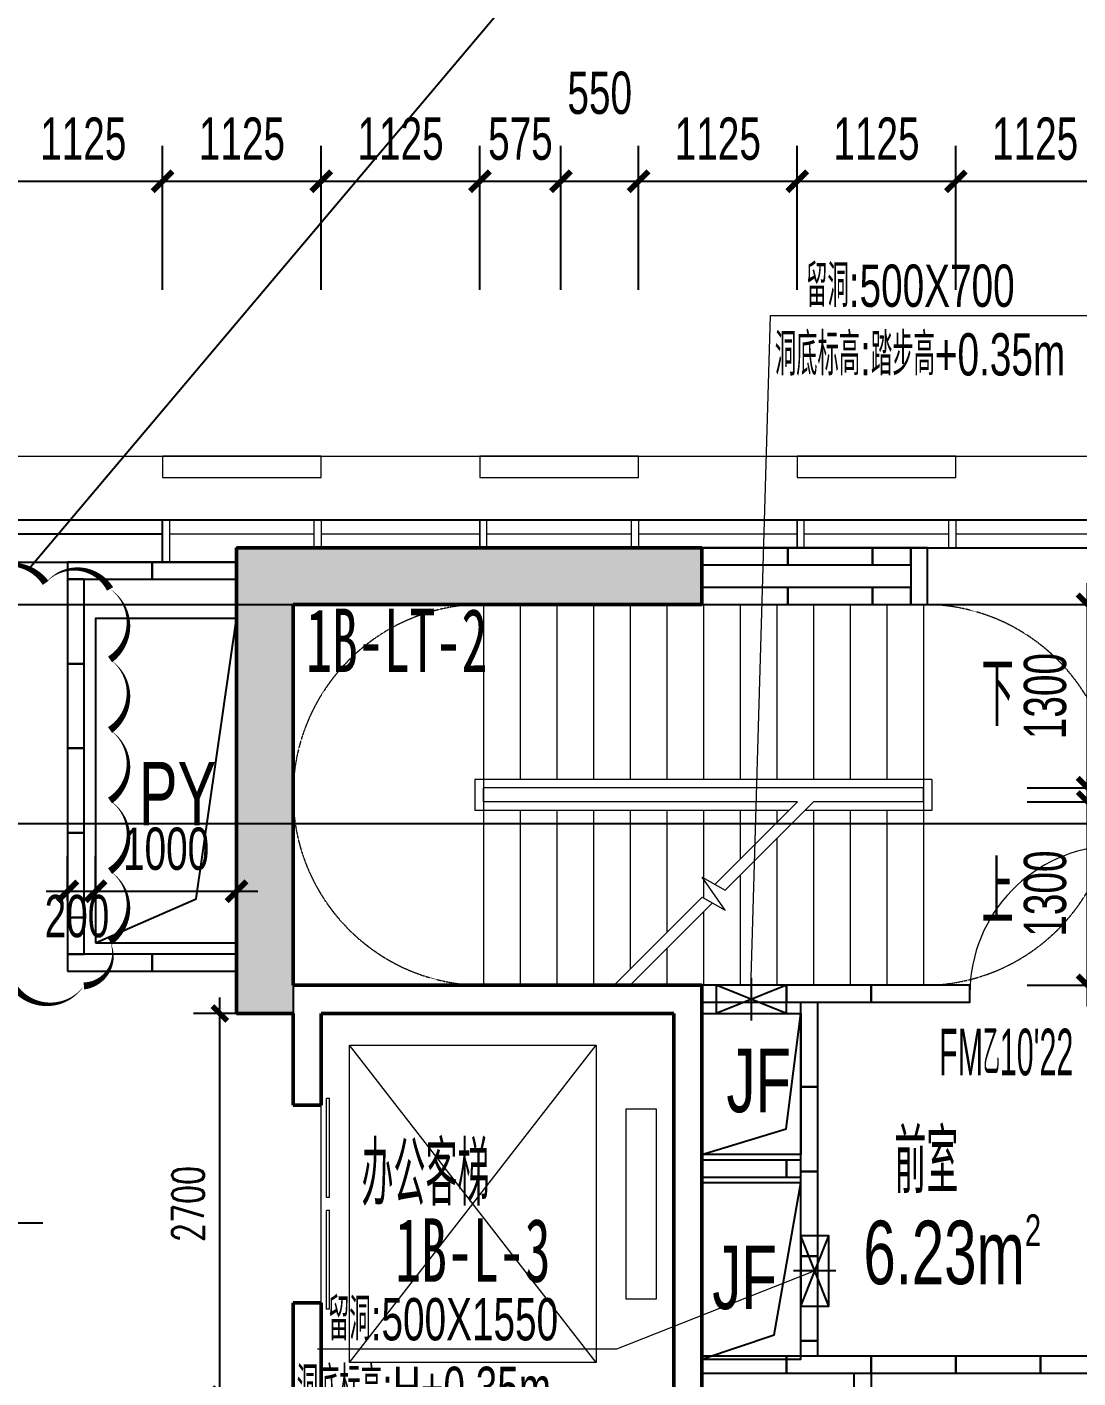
# Model space of a CAD drawing. Header units: millimetres. Extents: x 285006 to 3037698, y -2820855 to 192241.
# Drawn here: x 1227881 to 1235334, y 47582 to 57159 of the extents above; entities that cross this region are included whole.
import ezdxf
from ezdxf.enums import TextEntityAlignment as Align
from ezdxf.xclip import XClip

# ---------------------------------------------------------------- set-up
doc = ezdxf.new("R2010")
doc.units = ezdxf.units.MM
doc.header["$XCLIPFRAME"] = 2
doc.header["$PDMODE"] = 35
doc.header["$PDSIZE"] = -0.1
doc.linetypes.add('CORE-1B-4F$0$DASH', pattern=[0.35, 0.25, -0.1])
for name, color, linetype, lineweight in [('$$$$ALC轻质隔墙', 1, 'Continuous', 25), ('CORE-1B-4F$0$A-DOOR', 142, 'Continuous', 18), ('CORE-1B-4F$0$A-FLOR-STRS', 13, 'Continuous', 18), ('CORE-1B-4F$0$A-FLOR-STRU', 4, 'Continuous', 25), ('CORE-1B-4F$0$A-FLOR-UNDR', 11, 'Continuous', 18), ('CORE-1B-4F$0$A-WALL', 2, 'Continuous', 50), ('DIM-1A1B-电梯尺寸$0$A-ANNO-DIMS', 73, 'Continuous', 18), ('DIM-1B-6F$0$A-ANNO-DIMS', 73, 'Continuous', 18), ('DOOR-1B-IDEN-HXT$0$A-DOOR-FIRE', 142, 'Continuous', 18), ('EXWALL-1B-6F$0$A-FLOR-UNDR', 11, 'Continuous', 18), ('EXWALL-1B-6F$0$A-WALL-GLAZ', 142, 'Continuous', 18), ('EXWALL-1B-6F$0$A-WALL-STON', 31, 'Continuous', 18), ('VERT-IDEN-1B-4F$0$A-ANNO-LEVL', 130, 'Continuous', 25), ('VERT-IDEN-1B-4F$0$A-ANNO-TEXT', 7, 'Continuous', 25), ('VERT-IDEN-1B-4F$0$A-COND-IDEN-TEXT', 11, 'Continuous', 18), ('VERT-IDEN-1B-4F$0$A-EVTR-IDEN', 7, 'Continuous', 25), ('VERT-IDEN-1B-4F$0$A-FLOR-STRS', 13, 'Continuous', 18), ('VERT-IDEN-1B-4F$0$A-ROOM-IDEN', 7, 'Continuous', 25), ('VERT-IDEN-1B-4F$0$mianji', 11, 'Continuous', 18), ('结构留洞-1#AB-6F$0$A-HOLE', 140, 'Continuous', 25)]:
    doc.layers.add(name, color=color, linetype=linetype, lineweight=lineweight)
for name, color, linetype in [('20230731变更修改', 41, 'Continuous'), ('COL-1A1B-4~12$0$S-PUB-COL', 6, 'Continuous'), ('COL-1A1B-4~12$0$S-PUB-COLHATCH', 8, 'Continuous')]:
    doc.layers.add(name, color=color, linetype=linetype)
doc.styles.add('DIM-1A1B-电梯尺寸$0$dim_font', font='simplex.shx', dxfattribs={"width": 0.7})
doc.styles.add('DIM-1B-6F$0$HYGB2014', font='hygbsz.shx', dxfattribs={"width": 0.7, "bigfont": 'hygbhz.shx'})
doc.styles.add('DOOR-1B-IDEN-HXT$0$HYGB2014', font='hygbsz.shx', dxfattribs={"width": 0.7, "bigfont": 'hygbhz.shx'})
doc.styles.add('VERT-IDEN-1B-4F$0$HYGB2014', font='hygbsz.shx', dxfattribs={"width": 0.7, "bigfont": 'hygbhz.shx'})
doc.styles.add('VERT-IDEN-1B-4F$0$HYHT', font='simhei.ttf', dxfattribs={"width": 0.75})
doc.dimstyles.new('DIM-1A1B-电梯尺寸$0$DIMN75', dxfattribs={"dimscale": 0.75, "dimtxt": 300, "dimasz": 100, "dimexe": 250, "dimexo": 300, "dimgap": 0, "dimtad": 0, "dimdec": 0, "dimzin": 0, "dimdsep": 46, "dimtxsty": 'DIM-1A1B-电梯尺寸$0$dim_font', "dimblk": 'DIM-1A1B-电梯尺寸$0$_archtick', "dimcen": 0.09, "dimdle": 150, "dimclrt": 7, "dimazin": 0, "dimtfac": 1, "dimtdec": 0, "dimtix": 1, "dimtmove": 2, "dimatfit": 3, "dimfxl": 1, "dimtvp": 1, "dimtolj": 1, "dimtzin": 0, "dimarcsym": 0})
doc.dimstyles.new('DIM-1B-6F$0$DIMN', dxfattribs={"dimtxt": 300, "dimasz": 100, "dimexe": 250, "dimexo": 300, "dimgap": 0, "dimtad": 0, "dimdec": 0, "dimzin": 0, "dimdsep": 46, "dimtxsty": 'DIM-1B-6F$0$HYGB2014', "dimblk": 'DIM-1B-6F$0$_archtick', "dimcen": 0.09, "dimdle": 150, "dimclrt": 7, "dimazin": 0, "dimtfac": 1, "dimtdec": 0, "dimtix": 1, "dimtmove": 2, "dimatfit": 3, "dimfxl": 1, "dimtvp": 1, "dimtolj": 1, "dimtzin": 0, "dimarcsym": 0})

# ---------------------------------------------------------------- blocks, each defined once
blk = doc.blocks.new('结构留洞-1#AB-6F')
at = {"layer": 'Defpoints'}
blk.add_lwpolyline([(65900, 200), (66100, 200), (66100, 20200), (65900, 20200), (65900, 20900), (66600, 20900), (66600, 20800), (74800, 20800), (74800, 20900), (87300, 20900), (87300, 20800), (91100, 20800), (91100, 20900), (103000, 20900)], dxfattribs=at)
at = {"layer": '结构留洞-1#AB-6F$0$A-HOLE'}
for points in [[(90100, 18100), (91100, 18100), (91100, 20400), (90100, 20400)], [(95100, 16600), (94400, 16600), (94400, 17600), (95100, 17600)], [(94400, 15150), (95100, 15150), (95100, 16400), (94400, 16400)]]:
    blk.add_lwpolyline(points, close=True, dxfattribs=at)
for points in [[(90100, 18100), (90814, 18412), (91100, 20400)], [(94400, 16600), (94997.7, 16782.9), (95100, 17600)], [(94400, 15150), (94911.9, 15322.3), (95100, 16400)]]:
    blk.add_lwpolyline(points, dxfattribs=at)
blk = doc.blocks.new('EXWALL-1B-6F$0$幕墙-1125陶板单元')
blk.add_lwpolyline([(-562.5, 150), (562.5, 150), (562.5, 0), (-562.5, 0)], close=True)
blk = doc.blocks.new('EXWALL-1B-6F$0$幕墙-1125玻璃单元')
blk.add_line((-562.5, 100), (562.5, 100))
for points in [[(-612.5, 0), (-562.5, 0), (-562.5, 200), (-612.5, 200)], [(-562.5, 200), (562.5, 200), (562.5, 0), (-562.5, 0)], [(612.5, 0), (562.5, 0), (562.5, 200), (612.5, 200)]]:
    blk.add_lwpolyline(points, close=True)
blk = doc.blocks.new('EXWALL-1B-6F')
at = {"layer": 'EXWALL-1B-6F$0$A-FLOR-UNDR'}
blk.add_lwpolyline([(98333335, 18769022.1), (98333335, 18769272.1), (98374885, 18769272.1), (98374885, 18768822.1)], dxfattribs=at)
at = {"layer": 'EXWALL-1B-6F$0$A-WALL-GLAZ', "lineweight": -3}
for p, q in [((98333635, 18768822.1), (98374885, 18768822.1)), ((98358310, 18768522.1), (98358310, 18768822.1)), ((98357185, 18768722.1), (98358310, 18768722.1)), ((98355035, 18768522), (98358835, 18768522))]:
    blk.add_line(p, q, dxfattribs=at)
at = {"layer": 'EXWALL-1B-6F$0$A-WALL-GLAZ'}
for p, q in [((98358360, 18768722.1), (98359385, 18768722.1)), ((98360610, 18768722.1), (98361635, 18768722.1)), ((98362860, 18768722.1), (98363885, 18768722.1))]:
    blk.add_line(p, q, dxfattribs=at)
blk.add_lwpolyline([(98358360, 18768522.1), (98358310, 18768522.1), (98358310, 18768822.1), (98358360, 18768822.1)], close=True, dxfattribs=at)
at = {"layer": 'EXWALL-1B-6F$0$A-WALL-GLAZ', "xscale": -1, "rotation": 180}
for p in [(98359997.5, 18768822.1), (98362247.5, 18768822.1), (98364497.5, 18768822.1)]:
    blk.add_blockref('EXWALL-1B-6F$0$幕墙-1125玻璃单元', p, dxfattribs=at)
at = {"layer": 'EXWALL-1B-6F$0$A-WALL-STON', "xscale": -1, "rotation": 180}
for p in [(98358872.5, 18769272.1), (98361122.5, 18769272.1), (98363372.5, 18769272.1)]:
    blk.add_blockref('EXWALL-1B-6F$0$幕墙-1125陶板单元', p, dxfattribs=at)
blk = doc.blocks.new('COL-1A1B-4~12')
at = {"layer": 'COL-1A1B-4~12$0$S-PUB-COLHATCH'}
blk.add_hatch(color=256, dxfattribs=at).paths.add_polyline_path([(98362135, 18768622.1), (98362135, 18768222.1), (98359235, 18768222.1), (98359235, 18765322.1), (98358835, 18765322.1), (98358835, 18768622.1)])
at = {"layer": 'COL-1A1B-4~12$0$S-PUB-COL', "lineweight": -3}
for p, q in [((98358835, 18765322.1), (98358835, 18768622.1)), ((98358835, 18768622.1), (98362135, 18768622.1)), ((98362135, 18768622.1), (98362135, 18768222.1)), ((98362135, 18768222.1), (98359235, 18768222.1)), ((98359235, 18768222.1), (98359235, 18765322.1)), ((98359235, 18765322.1), (98358835, 18765322.1))]:
    blk.add_line(p, q, dxfattribs=at)
blk = doc.blocks.new('CORE-1B-4F$0$$DORLIB2D$00000127')
at = {"color": 0}
for points in [[(-0.5333, 0.7949), (-0.5333, 0.6904)], [(-0.0333, 0.7949), (-0.5333, 0.7949)], [(-0.0333, 0.7949), (-0.0333, 0.6904)], [(0.5333, 0.7949), (0.0333, 0.7949)], [(0.0333, 0.7949), (0.0333, 0.6904)], [(0.5333, 0.7949), (0.5333, 0.6904)], [(-0.0333, 0.6904), (-0.5333, 0.6904)], [(0.5333, 0.6904), (0.0333, 0.6904)], [(0.5, 0.5), (-0.5, 0.5)]]:
    blk.add_lwpolyline(points, dxfattribs=at)
blk = doc.blocks.new('CORE-1B-4F$0$0110 adssfj')
at = {"layer": 'CORE-1B-4F$0$A-FLOR-STRS', "lineweight": 9}
for p, q in [((1200, 1125), (-550, 1125)), ((-550, 1125), (-550, -1125)), ((1200, 1125), (-550, -1125)), ((-550, 1125), (1200, -1125)), ((1200, -1125), (1200, 1125)), ((1625, 675), (1412.5, 675)), ((1412.5, 675), (1412.5, -675)), ((1625, -675), (1625, 675)), ((1412.5, -675), (1625, -675)), ((-550, -1125), (1200, -1125))]:
    blk.add_line(p, q, dxfattribs=at)
blk = doc.blocks.new('CORE-1B-4F$0$_A2ZXL-WUFENG DANSHAN')
for p, q in [((-0.5, 0), (-0.5, -0.9996)), ((-0.5, 0), (-0.4717, 0)), ((-0.4717, 0), (-0.4717, -0.9996)), ((-0.4717, -0.9996), (-0.5, -0.9996))]:
    blk.add_line(p, q)
blk.add_arc((-0.5, 0), 1, 271.62314, 0)
blk = doc.blocks.new('DIM-1A1B-电梯尺寸$0$_archtick')
at = {"const_width": 0.5}
blk.add_lwpolyline([(-0.7, -0.7), (0.7, 0.7)], dxfattribs=at)
blk = doc.blocks.new('*D604')
at = {"layer": 'Defpoints', "color": 0, "transparency": 16777216}
for p in [(98358715.9, 18765322.1), (98359446.1, 18765322.1), (98359446.1, 18762622.1)]:
    blk.add_point(p, dxfattribs=at)
at = {"layer": 'DIM-1A1B-电梯尺寸$0$A-ANNO-DIMS', "color": 0, "lineweight": -2, "transparency": 16777216}
for p, q in [((98358715.9, 18762509.6), (98358715.9, 18765434.6)), ((98359221.1, 18765322.1), (98358528.4, 18765322.1)), ((98359221.1, 18762622.1), (98358528.4, 18762622.1))]:
    blk.add_line(p, q, dxfattribs=at)
at = {"layer": 'DIM-1A1B-电梯尺寸$0$A-ANNO-DIMS', "color": 0, "lineweight": -2, "transparency": 16777216, "xscale": 75, "yscale": 75, "zscale": 75}
for p, rotation in [((98358715.9, 18765322.1), 90), ((98358715.9, 18762622.1), 270)]:
    blk.add_blockref('DIM-1A1B-电梯尺寸$0$_archtick', p, dxfattribs=dict(at, rotation=rotation))
at = {"layer": 'DIM-1A1B-电梯尺寸$0$A-ANNO-DIMS', "color": 7, "lineweight": -3, "transparency": 16777216, "insert": (98358490.9, 18763972.1), "char_height": 225, "attachment_point": 5, "rotation": 90, "style": 'DIM-1A1B-电梯尺寸$0$dim_font'}
blk.add_mtext('\\A1;2700', dxfattribs=at)
blk = doc.blocks.new('DIM-1B-6F$0$_archtick')
at = {"const_width": 0.4}
blk.add_lwpolyline([(-0.7, -0.7), (0.7, 0.7)], dxfattribs=at)
blk = doc.blocks.new('*D936')
at = {"layer": 'Defpoints', "color": 0, "transparency": 16777216}
for p in [(1228842.4, 56066.3), (1227717.4, 54995.5), (1228842.4, 54995.5)]:
    blk.add_point(p, dxfattribs=at)
at = {"layer": 'DIM-1B-6F$0$A-ANNO-DIMS', "color": 0, "lineweight": -2, "transparency": 16777216}
for p, q in [((1227717.4, 55295.5), (1227717.4, 56316.3)), ((1228842.4, 55295.5), (1228842.4, 56316.3)), ((1227567.4, 56066.3), (1228992.4, 56066.3))]:
    blk.add_line(p, q, dxfattribs=at)
at = {"layer": 'DIM-1B-6F$0$A-ANNO-DIMS', "color": 0, "lineweight": -2, "transparency": 16777216, "xscale": 100, "yscale": 100, "zscale": 100, "rotation": 180}
blk.add_blockref('DIM-1B-6F$0$_archtick', (1227717.4, 56066.3), dxfattribs=at)
at = {"layer": 'DIM-1B-6F$0$A-ANNO-DIMS', "color": 0, "lineweight": -2, "transparency": 16777216, "xscale": 100, "yscale": 100, "zscale": 100}
blk.add_blockref('DIM-1B-6F$0$_archtick', (1228842.4, 56066.3), dxfattribs=at)
at = {"layer": 'DIM-1B-6F$0$A-ANNO-DIMS', "color": 7, "transparency": 16777216, "insert": (1228279.9, 56366.3), "char_height": 300, "attachment_point": 5, "style": 'DIM-1B-6F$0$HYGB2014'}
blk.add_mtext('\\A1;1125', dxfattribs=at)
blk = doc.blocks.new('*D937')
at = {"layer": 'Defpoints', "color": 0, "transparency": 16777216}
for p in [(1229967.4, 56066.3), (1228842.4, 54995.5), (1229967.4, 54995.5)]:
    blk.add_point(p, dxfattribs=at)
at = {"layer": 'DIM-1B-6F$0$A-ANNO-DIMS', "color": 0, "lineweight": -2, "transparency": 16777216}
for p, q in [((1228842.4, 55295.5), (1228842.4, 56316.3)), ((1229967.4, 55295.5), (1229967.4, 56316.3)), ((1228692.4, 56066.3), (1230117.4, 56066.3))]:
    blk.add_line(p, q, dxfattribs=at)
at = {"layer": 'DIM-1B-6F$0$A-ANNO-DIMS', "color": 0, "lineweight": -2, "transparency": 16777216, "xscale": 100, "yscale": 100, "zscale": 100, "rotation": 180}
blk.add_blockref('DIM-1B-6F$0$_archtick', (1228842.4, 56066.3), dxfattribs=at)
at = {"layer": 'DIM-1B-6F$0$A-ANNO-DIMS', "color": 0, "lineweight": -2, "transparency": 16777216, "xscale": 100, "yscale": 100, "zscale": 100}
blk.add_blockref('DIM-1B-6F$0$_archtick', (1229967.4, 56066.3), dxfattribs=at)
at = {"layer": 'DIM-1B-6F$0$A-ANNO-DIMS', "color": 7, "transparency": 16777216, "insert": (1229404.9, 56366.3), "char_height": 300, "attachment_point": 5, "style": 'DIM-1B-6F$0$HYGB2014'}
blk.add_mtext('\\A1;1125', dxfattribs=at)
blk = doc.blocks.new('*D938')
at = {"layer": 'Defpoints', "color": 0, "transparency": 16777216}
for p in [(1231092.4, 56066.3), (1229967.4, 54995.5), (1231092.4, 54995.5)]:
    blk.add_point(p, dxfattribs=at)
at = {"layer": 'DIM-1B-6F$0$A-ANNO-DIMS', "color": 0, "lineweight": -2, "transparency": 16777216}
for p, q in [((1229967.4, 55295.5), (1229967.4, 56316.3)), ((1231092.4, 55295.5), (1231092.4, 56316.3)), ((1229817.4, 56066.3), (1231242.4, 56066.3))]:
    blk.add_line(p, q, dxfattribs=at)
at = {"layer": 'DIM-1B-6F$0$A-ANNO-DIMS', "color": 0, "lineweight": -2, "transparency": 16777216, "xscale": 100, "yscale": 100, "zscale": 100, "rotation": 180}
blk.add_blockref('DIM-1B-6F$0$_archtick', (1229967.4, 56066.3), dxfattribs=at)
at = {"layer": 'DIM-1B-6F$0$A-ANNO-DIMS', "color": 0, "lineweight": -2, "transparency": 16777216, "xscale": 100, "yscale": 100, "zscale": 100}
blk.add_blockref('DIM-1B-6F$0$_archtick', (1231092.4, 56066.3), dxfattribs=at)
at = {"layer": 'DIM-1B-6F$0$A-ANNO-DIMS', "color": 7, "transparency": 16777216, "insert": (1230529.9, 56366.3), "char_height": 300, "attachment_point": 5, "style": 'DIM-1B-6F$0$HYGB2014'}
blk.add_mtext('\\A1;1125', dxfattribs=at)
blk = doc.blocks.new('*D939')
at = {"layer": 'Defpoints', "color": 0, "transparency": 16777216}
for p in [(1231667.4, 56066.3), (1231092.4, 54995.5), (1231667.4, 54995.5)]:
    blk.add_point(p, dxfattribs=at)
at = {"layer": 'DIM-1B-6F$0$A-ANNO-DIMS', "color": 0, "lineweight": -2, "transparency": 16777216}
for p, q in [((1231092.4, 55295.5), (1231092.4, 56316.3)), ((1231667.4, 55295.5), (1231667.4, 56316.3)), ((1230942.4, 56066.3), (1231817.4, 56066.3))]:
    blk.add_line(p, q, dxfattribs=at)
at = {"layer": 'DIM-1B-6F$0$A-ANNO-DIMS', "color": 0, "lineweight": -2, "transparency": 16777216, "xscale": 100, "yscale": 100, "zscale": 100, "rotation": 180}
blk.add_blockref('DIM-1B-6F$0$_archtick', (1231092.4, 56066.3), dxfattribs=at)
at = {"layer": 'DIM-1B-6F$0$A-ANNO-DIMS', "color": 0, "lineweight": -2, "transparency": 16777216, "xscale": 100, "yscale": 100, "zscale": 100}
blk.add_blockref('DIM-1B-6F$0$_archtick', (1231667.4, 56066.3), dxfattribs=at)
at = {"layer": 'DIM-1B-6F$0$A-ANNO-DIMS', "color": 7, "transparency": 16777216, "insert": (1231379.9, 56366.3), "char_height": 300, "attachment_point": 5, "style": 'DIM-1B-6F$0$HYGB2014'}
blk.add_mtext('\\A1;575', dxfattribs=at)
blk = doc.blocks.new('*D940')
at = {"layer": 'Defpoints', "color": 0, "transparency": 16777216}
for p in [(1232217.4, 56066.3), (1231667.4, 54995.5), (1232217.4, 54995.5)]:
    blk.add_point(p, dxfattribs=at)
at = {"layer": 'DIM-1B-6F$0$A-ANNO-DIMS', "color": 0, "lineweight": -2, "transparency": 16777216}
for p, q in [((1231667.4, 55295.5), (1231667.4, 56316.3)), ((1232217.4, 55295.5), (1232217.4, 56316.3)), ((1231517.4, 56066.3), (1232367.4, 56066.3))]:
    blk.add_line(p, q, dxfattribs=at)
at = {"layer": 'DIM-1B-6F$0$A-ANNO-DIMS', "color": 0, "lineweight": -2, "transparency": 16777216, "xscale": 100, "yscale": 100, "zscale": 100, "rotation": 180}
blk.add_blockref('DIM-1B-6F$0$_archtick', (1231667.4, 56066.3), dxfattribs=at)
at = {"layer": 'DIM-1B-6F$0$A-ANNO-DIMS', "color": 0, "lineweight": -2, "transparency": 16777216, "xscale": 100, "yscale": 100, "zscale": 100}
blk.add_blockref('DIM-1B-6F$0$_archtick', (1232217.4, 56066.3), dxfattribs=at)
at = {"layer": 'DIM-1B-6F$0$A-ANNO-DIMS', "color": 7, "transparency": 16777216, "insert": (1231942.4, 56691.3), "char_height": 300, "attachment_point": 5, "style": 'DIM-1B-6F$0$HYGB2014'}
blk.add_mtext('\\A1;550', dxfattribs=at)
blk = doc.blocks.new('*D941')
at = {"layer": 'Defpoints', "color": 0, "transparency": 16777216}
for p in [(1233342.4, 56066.3), (1232217.4, 54995.5), (1233342.4, 54995.5)]:
    blk.add_point(p, dxfattribs=at)
at = {"layer": 'DIM-1B-6F$0$A-ANNO-DIMS', "color": 0, "lineweight": -2, "transparency": 16777216}
for p, q in [((1232217.4, 55295.5), (1232217.4, 56316.3)), ((1233342.4, 55295.5), (1233342.4, 56316.3)), ((1232067.4, 56066.3), (1233492.4, 56066.3))]:
    blk.add_line(p, q, dxfattribs=at)
at = {"layer": 'DIM-1B-6F$0$A-ANNO-DIMS', "color": 0, "lineweight": -2, "transparency": 16777216, "xscale": 100, "yscale": 100, "zscale": 100, "rotation": 180}
blk.add_blockref('DIM-1B-6F$0$_archtick', (1232217.4, 56066.3), dxfattribs=at)
at = {"layer": 'DIM-1B-6F$0$A-ANNO-DIMS', "color": 0, "lineweight": -2, "transparency": 16777216, "xscale": 100, "yscale": 100, "zscale": 100}
blk.add_blockref('DIM-1B-6F$0$_archtick', (1233342.4, 56066.3), dxfattribs=at)
at = {"layer": 'DIM-1B-6F$0$A-ANNO-DIMS', "color": 7, "transparency": 16777216, "insert": (1232779.9, 56366.3), "char_height": 300, "attachment_point": 5, "style": 'DIM-1B-6F$0$HYGB2014'}
blk.add_mtext('\\A1;1125', dxfattribs=at)
blk = doc.blocks.new('*D942')
at = {"layer": 'Defpoints', "color": 0, "transparency": 16777216}
for p in [(1234467.4, 56066.3), (1233342.4, 54995.5), (1234467.4, 54995.5)]:
    blk.add_point(p, dxfattribs=at)
at = {"layer": 'DIM-1B-6F$0$A-ANNO-DIMS', "color": 0, "lineweight": -2, "transparency": 16777216}
for p, q in [((1233342.4, 55295.5), (1233342.4, 56316.3)), ((1234467.4, 55295.5), (1234467.4, 56316.3)), ((1233192.4, 56066.3), (1234617.4, 56066.3))]:
    blk.add_line(p, q, dxfattribs=at)
at = {"layer": 'DIM-1B-6F$0$A-ANNO-DIMS', "color": 0, "lineweight": -2, "transparency": 16777216, "xscale": 100, "yscale": 100, "zscale": 100, "rotation": 180}
blk.add_blockref('DIM-1B-6F$0$_archtick', (1233342.4, 56066.3), dxfattribs=at)
at = {"layer": 'DIM-1B-6F$0$A-ANNO-DIMS', "color": 0, "lineweight": -2, "transparency": 16777216, "xscale": 100, "yscale": 100, "zscale": 100}
blk.add_blockref('DIM-1B-6F$0$_archtick', (1234467.4, 56066.3), dxfattribs=at)
at = {"layer": 'DIM-1B-6F$0$A-ANNO-DIMS', "color": 7, "transparency": 16777216, "insert": (1233904.9, 56366.3), "char_height": 300, "attachment_point": 5, "style": 'DIM-1B-6F$0$HYGB2014'}
blk.add_mtext('\\A1;1125', dxfattribs=at)
blk = doc.blocks.new('*D943')
at = {"layer": 'Defpoints', "color": 0, "transparency": 16777216}
for p in [(1235592.4, 56066.3), (1234467.4, 54995.5), (1235592.4, 54995.5)]:
    blk.add_point(p, dxfattribs=at)
at = {"layer": 'DIM-1B-6F$0$A-ANNO-DIMS', "color": 0, "lineweight": -2, "transparency": 16777216}
for p, q in [((1234467.4, 55295.5), (1234467.4, 56316.3)), ((1235592.4, 55295.5), (1235592.4, 56316.3)), ((1234317.4, 56066.3), (1235742.4, 56066.3))]:
    blk.add_line(p, q, dxfattribs=at)
at = {"layer": 'DIM-1B-6F$0$A-ANNO-DIMS', "color": 0, "lineweight": -2, "transparency": 16777216, "xscale": 100, "yscale": 100, "zscale": 100, "rotation": 180}
blk.add_blockref('DIM-1B-6F$0$_archtick', (1234467.4, 56066.3), dxfattribs=at)
at = {"layer": 'DIM-1B-6F$0$A-ANNO-DIMS', "color": 0, "lineweight": -2, "transparency": 16777216, "xscale": 100, "yscale": 100, "zscale": 100}
blk.add_blockref('DIM-1B-6F$0$_archtick', (1235592.4, 56066.3), dxfattribs=at)
at = {"layer": 'DIM-1B-6F$0$A-ANNO-DIMS', "color": 7, "transparency": 16777216, "insert": (1235029.9, 56366.3), "char_height": 300, "attachment_point": 5, "style": 'DIM-1B-6F$0$HYGB2014'}
blk.add_mtext('\\A1;1125', dxfattribs=at)
blk = doc.blocks.new('*D1013')
at = {"layer": 'Defpoints', "color": 0, "transparency": 16777216}
for p in [(1234674.7, 51666.3), (1235401.9, 51666.3), (1234674.7, 50366.3)]:
    blk.add_point(p, dxfattribs=at)
at = {"layer": 'DIM-1B-6F$0$A-ANNO-DIMS', "color": 0, "lineweight": -2, "transparency": 16777216}
for p, q in [((1235401.9, 50216.3), (1235401.9, 51816.3)), ((1234974.7, 51666.3), (1235651.9, 51666.3)), ((1234974.7, 50366.3), (1235651.9, 50366.3))]:
    blk.add_line(p, q, dxfattribs=at)
at = {"layer": 'DIM-1B-6F$0$A-ANNO-DIMS', "color": 0, "lineweight": -2, "transparency": 16777216, "xscale": 100, "yscale": 100, "zscale": 100}
for p, rotation in [((1235401.9, 51666.3), 90), ((1235401.9, 50366.3), 270)]:
    blk.add_blockref('DIM-1B-6F$0$_archtick', p, dxfattribs=dict(at, rotation=rotation))
at = {"layer": 'DIM-1B-6F$0$A-ANNO-DIMS', "color": 7, "transparency": 16777216, "insert": (1235101.9, 51016.3), "char_height": 300, "attachment_point": 5, "rotation": 90, "style": 'DIM-1B-6F$0$HYGB2014'}
blk.add_mtext('\\A1;1300', dxfattribs=at)
blk = doc.blocks.new('*D1014')
at = {"layer": 'Defpoints', "color": 0, "transparency": 16777216}
for p in [(1234674.7, 51766.3), (1235401.9, 51766.3), (1234674.7, 51666.3)]:
    blk.add_point(p, dxfattribs=at)
at = {"layer": 'DIM-1B-6F$0$A-ANNO-DIMS', "color": 0, "lineweight": -2, "transparency": 16777216}
for p, q in [((1235401.9, 51516.3), (1235401.9, 51916.3)), ((1234974.7, 51766.3), (1235651.9, 51766.3)), ((1234974.7, 51666.3), (1235651.9, 51666.3))]:
    blk.add_line(p, q, dxfattribs=at)
at = {"layer": 'DIM-1B-6F$0$A-ANNO-DIMS', "color": 0, "lineweight": -2, "transparency": 16777216, "xscale": 100, "yscale": 100, "zscale": 100}
for p, rotation in [((1235401.9, 51766.3), 90), ((1235401.9, 51666.3), 270)]:
    blk.add_blockref('DIM-1B-6F$0$_archtick', p, dxfattribs=dict(at, rotation=rotation))
at = {"layer": 'DIM-1B-6F$0$A-ANNO-DIMS', "color": 7, "transparency": 16777216, "insert": (1235623.2, 51716.3), "char_height": 300, "attachment_point": 5, "rotation": 90, "style": 'DIM-1B-6F$0$HYGB2014'}
blk.add_mtext('\\A1;100', dxfattribs=at)
blk = doc.blocks.new('*D1015')
at = {"layer": 'Defpoints', "color": 0, "transparency": 16777216}
for p in [(1234674.7, 53066.3), (1235401.9, 53066.3), (1234674.7, 51766.3)]:
    blk.add_point(p, dxfattribs=at)
at = {"layer": 'DIM-1B-6F$0$A-ANNO-DIMS', "color": 0, "lineweight": -2, "transparency": 16777216}
for p, q in [((1235401.9, 51616.3), (1235401.9, 53216.3)), ((1234974.7, 53066.3), (1235651.9, 53066.3)), ((1234974.7, 51766.3), (1235651.9, 51766.3))]:
    blk.add_line(p, q, dxfattribs=at)
at = {"layer": 'DIM-1B-6F$0$A-ANNO-DIMS', "color": 0, "lineweight": -2, "transparency": 16777216, "xscale": 100, "yscale": 100, "zscale": 100}
for p, rotation in [((1235401.9, 53066.3), 90), ((1235401.9, 51766.3), 270)]:
    blk.add_blockref('DIM-1B-6F$0$_archtick', p, dxfattribs=dict(at, rotation=rotation))
at = {"layer": 'DIM-1B-6F$0$A-ANNO-DIMS', "color": 7, "transparency": 16777216, "insert": (1235101.9, 52416.3), "char_height": 300, "attachment_point": 5, "rotation": 90, "style": 'DIM-1B-6F$0$HYGB2014'}
blk.add_mtext('\\A1;1300', dxfattribs=at)
blk = doc.blocks.new('*D1024')
at = {"layer": 'Defpoints', "color": 0, "transparency": 16777216}
for p in [(1228367.4, 51032.5), (1228167.4, 50666.3), (1228367.4, 50666.3)]:
    blk.add_point(p, dxfattribs=at)
at = {"layer": 'DIM-1B-6F$0$A-ANNO-DIMS', "color": 0, "lineweight": -2, "transparency": 16777216}
for p, q in [((1228167.4, 50966.3), (1228167.4, 51282.5)), ((1228367.4, 50966.3), (1228367.4, 51282.5)), ((1228017.4, 51032.5), (1228517.4, 51032.5))]:
    blk.add_line(p, q, dxfattribs=at)
at = {"layer": 'DIM-1B-6F$0$A-ANNO-DIMS', "color": 0, "lineweight": -2, "transparency": 16777216, "xscale": 100, "yscale": 100, "zscale": 100, "rotation": 180}
blk.add_blockref('DIM-1B-6F$0$_archtick', (1228167.4, 51032.5), dxfattribs=at)
at = {"layer": 'DIM-1B-6F$0$A-ANNO-DIMS', "color": 0, "lineweight": -2, "transparency": 16777216, "xscale": 100, "yscale": 100, "zscale": 100}
blk.add_blockref('DIM-1B-6F$0$_archtick', (1228367.4, 51032.5), dxfattribs=at)
at = {"layer": 'DIM-1B-6F$0$A-ANNO-DIMS', "color": 7, "transparency": 16777216, "insert": (1228235.2, 50854.8), "char_height": 300, "attachment_point": 5, "style": 'DIM-1B-6F$0$HYGB2014'}
blk.add_mtext('\\A1;200', dxfattribs=at)
blk = doc.blocks.new('*D1025')
at = {"layer": 'Defpoints', "color": 0, "transparency": 16777216}
for p in [(1229367.4, 51032.5), (1228367.4, 50666.3), (1229367.4, 50666.3)]:
    blk.add_point(p, dxfattribs=at)
at = {"layer": 'DIM-1B-6F$0$A-ANNO-DIMS', "color": 0, "lineweight": -2, "transparency": 16777216}
for p, q in [((1228367.4, 50966.3), (1228367.4, 51282.5)), ((1229367.4, 50966.3), (1229367.4, 51282.5)), ((1228217.4, 51032.5), (1229517.4, 51032.5))]:
    blk.add_line(p, q, dxfattribs=at)
at = {"layer": 'DIM-1B-6F$0$A-ANNO-DIMS', "color": 0, "lineweight": -2, "transparency": 16777216, "xscale": 100, "yscale": 100, "zscale": 100, "rotation": 180}
blk.add_blockref('DIM-1B-6F$0$_archtick', (1228367.4, 51032.5), dxfattribs=at)
at = {"layer": 'DIM-1B-6F$0$A-ANNO-DIMS', "color": 0, "lineweight": -2, "transparency": 16777216, "xscale": 100, "yscale": 100, "zscale": 100}
blk.add_blockref('DIM-1B-6F$0$_archtick', (1229367.4, 51032.5), dxfattribs=at)
at = {"layer": 'DIM-1B-6F$0$A-ANNO-DIMS', "color": 7, "transparency": 16777216, "insert": (1228867.4, 51332.5), "char_height": 300, "attachment_point": 5, "style": 'DIM-1B-6F$0$HYGB2014'}
blk.add_mtext('\\A1;1000', dxfattribs=at)
blk = doc.blocks.new('VERT-IDEN-1B-4F')
at = {"layer": 'VERT-IDEN-1B-4F$0$A-ANNO-LEVL'}
blk.add_lwpolyline([(98356677.7, 18763837), (98356227.7, 18763387), (98355777.7, 18763837), (98357461.5, 18763837)], dxfattribs=at)
at = {"layer": 'VERT-IDEN-1B-4F$0$A-COND-IDEN-TEXT'}
for points in [[(98362485, 18765572.1), (98362622, 18770270.1), (98365292.1, 18770270.1)], [(98362935, 18763497.1), (98361529.8, 18762943.4), (98359409.4, 18762943.4)]]:
    blk.add_lwpolyline(points, dxfattribs=at)
at = {"layer": 'VERT-IDEN-1B-4F$0$A-ANNO-TEXT', "style": 'VERT-IDEN-1B-4F$0$HYGB2014', "width": 0.7}
for s, p in [('留洞:500X700', (98362873.8, 18770481.6)), ('洞底标高:踏步高+0.35m', (98362652, 18769994.9)), ('留洞:500X1550', (98359483.4, 18763154.9)), ('洞底标高:H+0.35m', (98359261.6, 18762668.2))]:
    blk.add_text(s, height=300, dxfattribs=at).set_placement(p, align=Align.MIDDLE_LEFT)
at = {"layer": 'VERT-IDEN-1B-4F$0$A-EVTR-IDEN', "lineweight": -3, "style": 'VERT-IDEN-1B-4F$0$HYHT', "width": 0.6}
for s, p in [('1B-LT-2', (98359327.7, 18767742.7)), ('1B-L-3', (98359959.4, 18763419.9))]:
    blk.add_text(s, height=450, dxfattribs=at).set_placement(p)
at = {"layer": 'VERT-IDEN-1B-4F$0$A-FLOR-STRS', "style": 'VERT-IDEN-1B-4F$0$HYGB2014', "width": 0.7}
for s, p in [('下', (98364231.6, 18767584.1)), ('上', (98364231.6, 18766180.4))]:
    blk.add_text(s, height=450, dxfattribs=at).set_placement(p, align=Align.MIDDLE_CENTER)
at = {"layer": 'VERT-IDEN-1B-4F$0$A-ROOM-IDEN', "lineweight": -3, "style": 'VERT-IDEN-1B-4F$0$HYGB2014', "width": 0.7}
for s, p in [('PY', (98358141.2, 18766656.1)), ('JF', (98362308.6, 18764622.3)), ('办公客梯', (98359720.4, 18763960.3)), ('前室', (98363499.1, 18764047.8)), ('JF', (98362208.4, 18763226.6))]:
    blk.add_text(s, height=450, dxfattribs=at).set_placement(p)
at = {"layer": 'VERT-IDEN-1B-4F$0$mianji', "insert": (98363909.8, 18763647.6), "char_height": 450, "attachment_point": 5, "style": 'VERT-IDEN-1B-4F$0$HYGB2014'}
blk.add_mtext('\\A1;6.23m{\\H0.5x;\\S2^ ;}', dxfattribs=at)
blk = doc.blocks.new('A$C008C76B7')
at = {"layer": '$$$$ALC轻质隔墙'}
for points in [[(19200, 280), (19810, 280), (19810, 400), (19200, 400), (19200, 280)], [(19810, 280), (20410, 280), (20410, 400), (19810, 400), (19810, 280)], [(20410, 280), (20680, 280), (20680, 400), (20410, 400), (20410, 280)], [(20800, 400), (20680, 400), (20680, 0), (20800, 0), (20800, 400)], [(14700, 179.9), (15300, 179.9), (15300, 299.9), (14700, 299.9), (14700, 179.9)], [(15300, 179.9), (15900, 179.9), (15900, 299.9), (15300, 299.9), (15300, 179.9)], [(14700, 179.9), (14700, -420.1), (14820, -420.1), (14820, 179.9), (14700, 179.9)], [(19200, 0), (19810, 0), (19810, 120), (19200, 120), (19200, 0)], [(19810, 0), (20410, 0), (20410, 120), (19810, 120), (19810, 0)], [(20410, 0), (20680, 0), (20680, 120), (20410, 120), (20410, 0)], [(14700, -420.1), (14700, -1020.1), (14820, -1020.1), (14820, -420.1), (14700, -420.1)], [(14700, -1020.1), (14700, -1620.1), (14820, -1620.1), (14820, -1020.1), (14700, -1020.1)], [(14700, -1620.1), (14700, -2220.1), (14820, -2220.1), (14820, -1620.1), (14700, -1620.1)], [(14700, -2220.1), (14700, -2480), (14820, -2480), (14820, -2220.1), (14700, -2220.1)], [(14700, -2600), (15300, -2600), (15300, -2480), (14700, -2480), (14700, -2600)], [(15300, -2600), (15900, -2600), (15900, -2480), (15300, -2480), (15300, -2600)], [(19200, -2820), (19800, -2820), (19800, -2700), (19200, -2700), (19200, -2820)], [(19800, -2820), (20400, -2820), (20400, -2700), (19800, -2700), (19800, -2820)], [(20400, -2820), (21100, -2820), (21100, -2700), (20400, -2700), (20400, -2820)], [(19200, -4060), (19800, -4060), (19800, -3940), (19200, -3940), (19200, -4060)], [(19800, -4060), (19900, -4060), (19900, -3940), (19800, -3940), (19800, -4060)], [(19200, -5449.9), (19800, -5449.9), (19800, -5329.9), (19200, -5329.9), (19200, -5449.9)], [(19800, -5449.9), (20400, -5449.9), (20400, -5329.9), (19800, -5329.9), (19800, -5449.9)], [(20400, -5449.9), (21000, -5449.9), (21000, -5329.9), (20400, -5329.9), (20400, -5449.9)], [(21000, -5449.9), (21600, -5449.9), (21600, -5329.9), (21000, -5329.9), (21000, -5449.9)], [(21600, -5449.9), (22200, -5449.9), (22200, -5329.9), (21600, -5329.9), (21600, -5449.9)]]:
    blk.add_lwpolyline(points, dxfattribs=at)
for points in [[(19900, -2820), (20020, -2820), (20020, -3420), (19900, -3420)], [(19900, -3420), (20020, -3420), (20020, -4020), (19900, -4020)], [(19900, -4020), (20020, -4020), (20020, -4620), (19900, -4620)], [(19900, -4620), (20020, -4620), (20020, -5220), (19900, -5220)], [(19900, -5220), (20020, -5220), (20020, -5329.9), (19900, -5329.9)], [(20280, -5449.9), (20400, -5449.9), (20400, -6150), (20280, -6150)]]:
    blk.add_lwpolyline(points, close=True, dxfattribs=at)
at = {"layer": 'Defpoints', "color": 0}
blk.add_lwpolyline([(0, 0), (27400, 0), (27400, -9200), (0, -9200)], close=True, dxfattribs=at)
blk = doc.blocks.new('DIM-1A1B-电梯尺寸')
at = {"layer": 'DIM-1A1B-电梯尺寸$0$A-ANNO-DIMS', "color": 73, "lineweight": -3}
dim = blk.add_linear_dim(base=(98358715.9, 18765322.1), p1=(98359446.1, 18762622.1), p2=(98359446.1, 18765322.1), angle=90, dimstyle='DIM-1A1B-电梯尺寸$0$DIMN75', dxfattribs=at)
dim.commit()
dim.dimension.update_dxf_attribs({"geometry": '*D604', "text_midpoint": (98358490.9, 18763972.1)})

msp = doc.modelspace()

# ---------------------------------------------------------------- linework, layer by layer
at = {"layer": '20230731变更修改'}
msp.add_lwpolyline([(1227895, 53319), (1233660.3, 60150.8), (1241494.9, 60150.8)], dxfattribs=at)
msp.add_lwpolyline([(1225513.1, 53218.9, 0, 50, -0.520567), (1226013.1, 53218.9, 0, 50, -0.520567), (1226513.1, 53218.9, 0, 50, -0.520567), (1227013.1, 53218.9, 0, 50, -0.520567), (1227513.1, 53218.9, 0, 50, -0.520567), (1228013.1, 53218.9, 0, 50, -0.520567), (1228470, 53175.8, 0, 50, -0.520567), (1228470, 52675.8, 0, 50, -0.520567), (1228470, 52175.8, 0, 50, -0.520567), (1228470, 51675.8, 0, 50, -0.520567), (1228470, 51175.8, 0, 50, -0.520567), (1228470, 50675.8, 0, 50, -0.520567), (1228284.2, 50361.5, 0, 50, -0.520567), (1227784.2, 50361.5, 0, 50, -0.520567), (1227284.2, 50361.5, 0, 50, -0.520567), (1226784.2, 50361.5, 0, 50, -0.520567), (1226284.2, 50361.5, 0, 50, -0.520567), (1225784.2, 50361.5, 0, 50, -0.520567), (1225513.1, 50590.4, 0, 50, -0.520567), (1225513.1, 51090.4, 0, 50, -0.520567), (1225513.1, 51590.4, 0, 50, -0.520567), (1225513.1, 52090.4, 0, 50, -0.520567), (1225513.1, 52590.4, 0, 50, -0.520567)], format="xyseb", close=True, dxfattribs=at)
at = {"layer": 'CORE-1B-4F$0$A-FLOR-STRU', "color": 1, "linetype": 'ByBlock'}
for p, q in [((1233017.4, 50416.3), (1233017.4, 50116.3)), ((1233617.4, 48341.3), (1233317.4, 48341.3))]:
    msp.add_line(p, q, dxfattribs=at)
at = {"layer": 'CORE-1B-4F$0$A-FLOR-STRU'}
for p, q in [((1233267.4, 50166.3), (1232767.4, 50366.3)), ((1233267.4, 50366.3), (1232767.4, 50166.3)), ((1233367.4, 48091.3), (1233567.4, 48591.3)), ((1233567.4, 48091.3), (1233367.4, 48591.3))]:
    msp.add_line(p, q, dxfattribs=at)
for points in [[(1233267.4, 50166.3), (1233267.4, 50366.3), (1232767.4, 50366.3), (1232767.4, 50166.3)], [(1233367.4, 48091.3), (1233567.4, 48091.3), (1233567.4, 48591.3), (1233367.4, 48591.3)]]:
    msp.add_lwpolyline(points, close=True, dxfattribs=at)
at = {"layer": 'CORE-1B-4F$0$A-FLOR-UNDR'}
for p, q in [((1231117.4, 53066.3), (1231117.4, 50366.3)), ((1231377.4, 53066.3), (1231377.4, 51826.3)), ((1231637.4, 53066.3), (1231637.4, 51826.3)), ((1231897.4, 53066.3), (1231897.4, 51826.3)), ((1232157.4, 53066.3), (1232157.4, 51826.3)), ((1232417.4, 53066.3), (1232417.4, 51826.3)), ((1232677.4, 53066.3), (1232677.4, 51826.3)), ((1232937.4, 53066.3), (1232937.4, 51826.3)), ((1233197.4, 53066.3), (1233197.4, 51826.3)), ((1233457.4, 53066.3), (1233457.4, 51826.3)), ((1233717.4, 53066.3), (1233717.4, 51826.3)), ((1233977.4, 53066.3), (1233977.4, 51826.3)), ((1234237.4, 53066.3), (1234237.4, 50366.3)), ((1234297.4, 51826.3), (1231057.4, 51826.3)), ((1231057.4, 51826.3), (1231057.4, 51606.3)), ((1234297.4, 51826.3), (1234297.4, 51606.3)), ((1231117.4, 51666.3), (1231117.4, 51766.3)), ((1234237.4, 51766.3), (1231117.4, 51766.3)), ((1234237.4, 51666.3), (1234237.4, 51766.3)), ((1233344.2, 51666.3), (1231117.4, 51666.3)), ((1232759.3, 51081.4), (1233344.2, 51666.3)), ((1234237.4, 51666.3), (1233457.4, 51666.3)), ((1233284.2, 51606.3), (1231057.4, 51606.3)), ((1231377.4, 51606.3), (1231377.4, 50366.3)), ((1231637.4, 51606.3), (1231637.4, 50366.3)), ((1231897.4, 51606.3), (1231897.4, 50366.3)), ((1232157.4, 51606.3), (1232157.4, 50479.5)), ((1232417.4, 51606.3), (1232417.4, 50739.5)), ((1232677.4, 51606.3), (1232677.4, 50986.2)), ((1232937.4, 51606.3), (1232937.4, 51259.5)), ((1233197.4, 51606.3), (1233197.4, 51519.5)), ((1234297.4, 51606.3), (1233397.4, 51606.3)), ((1233457.4, 51606.3), (1233457.4, 50366.3)), ((1233717.4, 51606.3), (1233717.4, 50366.3)), ((1233977.4, 51606.3), (1233977.4, 50366.3)), ((1233197.4, 51406.3), (1233197.4, 50366.3)), ((1232937.4, 51146.3), (1232937.4, 50366.3)), ((1232157.4, 50366.3), (1232741.2, 50950.1)), ((1232677.4, 50886.3), (1232677.4, 50366.3)), ((1232417.4, 50626.3), (1232417.4, 50366.3))]:
    msp.add_line(p, q, dxfattribs=at)
for points in [[(1232677.4, 51016.3, 0, 70, 0), (1232327.4, 51016.3, 0, 0, 0), (1230517.4, 51016.3, 0, 0, 0), (1230517.4, 52416.3, 0, 0, 0), (1234387.4, 52416.3, 0, 0, 0)], [(1233197.4, 51016.3, 0, 70, 0), (1233547.4, 51016.3, 0, 0, 0), (1234387.4, 51016.3, 0, 0, 0)]]:
    msp.add_lwpolyline(points, format="xyseb", dxfattribs=at)
for points in [[(1232044.2, 50366.3), (1232668.9, 50991), (1232831.6, 50899), (1232668.9, 51132.5), (1232831.6, 51040.5), (1233457.4, 51666.3)], [(1229967.4, 48116.3), (1229967.4, 47466.3), (1232467.4, 47466.3), (1232467.4, 50166.3), (1229967.4, 50166.3), (1229967.4, 49516.3)]]:
    msp.add_lwpolyline(points, dxfattribs=at)
at = {"layer": 'CORE-1B-4F$0$A-FLOR-UNDR', "linetype": 'CORE-1B-4F$0$DASH'}
for centre, start, end in [((1231117.4, 51716.3), 90, 270), ((1234237.4, 51716.3), 270, 90)]:
    msp.add_arc(centre, 1350, start, end, dxfattribs=at)
at = {"layer": 'CORE-1B-4F$0$A-WALL'}
for p, q in [((1232667.4, 53466.3), (1229367.4, 53466.3)), ((1229367.4, 50166.3), (1229367.4, 53466.3)), ((1232667.4, 53466.3), (1232667.4, 53066.3)), ((1232667.4, 53066.3), (1229767.4, 53066.3)), ((1229767.4, 53066.3), (1229767.4, 50366.3)), ((1232667.4, 50366.3), (1229767.4, 50366.3)), ((1232667.4, 43466.3), (1232667.4, 50366.3)), ((1229767.4, 50166.3), (1229367.4, 50166.3)), ((1229767.4, 50166.3), (1229767.4, 49516.3)), ((1229967.4, 50166.3), (1229967.4, 49666.3)), ((1229967.4, 50166.3), (1229967.4, 49516.3)), ((1232467.4, 50166.3), (1229967.4, 50166.3)), ((1232467.4, 47466.3), (1232467.4, 50166.3)), ((1229967.4, 49516.3), (1229767.4, 49516.3)), ((1229767.4, 46616.3), (1229767.4, 48116.3)), ((1229967.4, 48116.3), (1229767.4, 48116.3)), ((1229967.4, 47466.3), (1229967.4, 48116.3))]:
    msp.add_line(p, q, dxfattribs=at)
at = {"layer": 'Defpoints', "elevation": 0}
msp.add_lwpolyline([(1219887.1, 109189.4), (1280590.1, 109189.4), (1280590.1, 51510.3), (1219887.1, 51510.3)], close=True, dxfattribs=at)

# ---------------------------------------------------------------- block references
ref = msp.add_blockref('结构留洞-1#AB-6F', (1138267.4, 32566.3))
XClip(ref).set_block_clipping_path([(52000.000000149, -7800.0001855306), (130675.0000000149, 34249.9998144694)])
ref = msp.add_blockref('COL-1A1B-4~12', (-97129467.6, -18715155.8))
XClip(ref).set_block_clipping_path([(98319735.0140507817, 18739922.1058121212), (98398410.0140506476, 18781972.1058121212)])
ref = msp.add_blockref('DIM-1A1B-电梯尺寸', (-97129467.6, -18715155.8))
XClip(ref).set_block_clipping_path([(98319735.0140507817, 18739922.1058121212), (98398410.0140506476, 18781972.1058121212)])
for name, p in [('VERT-IDEN-1B-4F', (-97129467.6, -18715155.8)), ('EXWALL-1B-6F', (-97129467.6, -18715155.8)), ('A$C008C76B7', (1213467.4, 53066.3))]:
    msp.add_blockref(name, p)
at = {"xscale": -1, "rotation": 180}
msp.add_blockref('CORE-1B-4F$0$0110 adssfj', (1230717.4, 48816.3), dxfattribs=at)
at = {"layer": 'CORE-1B-4F$0$A-DOOR', "xscale": 1050, "yscale": 1050, "zscale": 2100, "rotation": 180}
msp.add_blockref('CORE-1B-4F$0$_A2ZXL-WUFENG DANSHAN', (1235092.4, 50306.3), dxfattribs=at)
at = {"layer": 'CORE-1B-4F$0$A-DOOR', "linetype": 'ByBlock', "xscale": 1400, "yscale": 200, "zscale": -1500, "rotation": 270}
msp.add_blockref('CORE-1B-4F$0$$DORLIB2D$00000127', (1229867.4, 48816.3), dxfattribs=at)

# ---------------------------------------------------------------- texts
at = {"layer": 'DOOR-1B-IDEN-HXT$0$A-DOOR-FIRE', "style": 'DOOR-1B-IDEN-HXT$0$HYGB2014', "width": 0.5}
msp.add_text("FM乙10'22", height=330, dxfattribs=at).set_placement((1234349.1, 49893.3), align=Align.MIDDLE_LEFT)

# ---------------------------------------------------------------- dimensions: what is measured, and where the dimension line sits
at = {"layer": 'DIM-1B-6F$0$A-ANNO-DIMS'}
for base, p1, p2, angle, picture, middle in [((1232217.4, 56066.3), (1231667.4, 54995.5), (1232217.4, 54995.5), 0, '*D940', (1231942.4, 56691.3)), ((1235401.9, 51766.3), (1234674.7, 51666.3), (1234674.7, 51766.3), 90, '*D1014', (1235623.2, 51716.3)), ((1228367.4, 51032.5), (1228167.4, 50666.3), (1228367.4, 50666.3), 0, '*D1024', (1228235.2, 50854.8))]:
    dim = msp.add_linear_dim(base=base, p1=p1, p2=p2, angle=angle, dimstyle='DIM-1B-6F$0$DIMN', dxfattribs=at)
    dim.commit()
    dim.dimension.update_dxf_attribs({"geometry": picture, "text_midpoint": middle, "dimtype": 161})
for p1, p2, distance, picture, middle in [((1227717.4, 54995.5), (1228842.4, 54995.5), 1070.9, '*D936', (1228279.9, 56366.3)), ((1228842.4, 54995.5), (1229967.4, 54995.5), 1070.9, '*D937', (1229404.9, 56366.3)), ((1229967.4, 54995.5), (1231092.4, 54995.5), 1070.9, '*D938', (1230529.9, 56366.3)), ((1231092.4, 54995.5), (1231667.4, 54995.5), 1070.9, '*D939', (1231379.9, 56366.3)), ((1232217.4, 54995.5), (1233342.4, 54995.5), 1070.9, '*D941', (1232779.9, 56366.3)), ((1233342.4, 54995.5), (1234467.4, 54995.5), 1070.9, '*D942', (1233904.9, 56366.3)), ((1234467.4, 54995.5), (1235592.4, 54995.5), 1070.9, '*D943', (1235029.9, 56366.3)), ((1234674.7, 51766.3), (1234674.7, 53066.3), -727.2, '*D1015', (1235101.9, 52416.3)), ((1234674.7, 50366.3), (1234674.7, 51666.3), -727.2, '*D1013', (1235101.9, 51016.3)), ((1228367.4, 50666.3), (1229367.4, 50666.3), 366.1, '*D1025', (1228867.4, 51332.5))]:
    dim = msp.add_aligned_dim(p1=p1, p2=p2, distance=distance, dimstyle='DIM-1B-6F$0$DIMN', dxfattribs=at)
    dim.commit()
    dim.dimension.update_dxf_attribs({"geometry": picture, "text_midpoint": middle})

doc.saveas('drawing.dxf')
